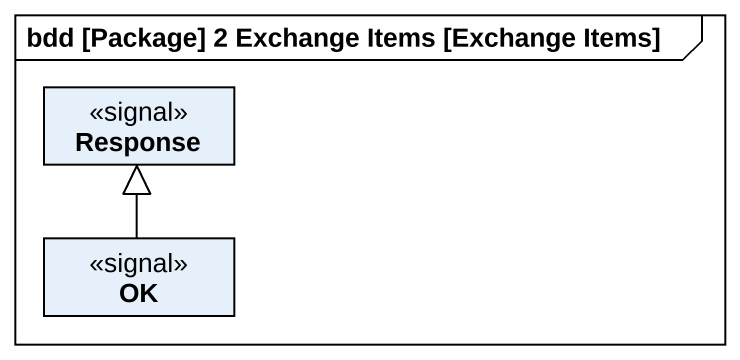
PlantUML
@startuml
mainframe bdd [Package] 2 Exchange Items [Exchange Items]
hide circle
hide empty members
class Response <<signal>>
class OK <<signal>>
OK -up-|> Response
@enduml
